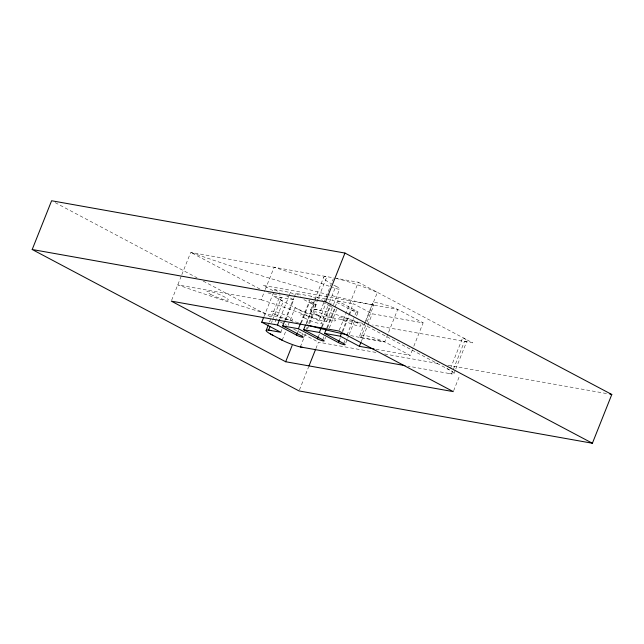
<?xml version="1.0" encoding="UTF-8"?>
<svg xmlns="http://www.w3.org/2000/svg" width="644" height="644" viewBox="0 0 644 644"><rect width="100%" height="100%" fill="white"/><g stroke="black" fill="none" stroke-linecap="round" stroke-linejoin="round"><path stroke-width="0.48" stroke-dasharray="3.22 2.42" d="M171.658 300.225L181.463 275.584M181.833 274.658L190.705 252.368L333.664 277.862M298.438 322.749A374.937 56.068 21.7 0 1 177.768 284.873L261.182 299.75L264.877 290.46M265.248 289.534L274.119 267.236A224.442 33.56 21.7 0 1 331.41 287.071M263.951 316.615L274.674 289.679L290.388 292.481L295.588 295.242M269.506 322.056L279.11 297.906M271.526 322.684L272.267 320.825M272.637 319.899L281.509 297.6L281.001 297.536A15.738 2.351 21.7 0 0 282.619 301.054L283.255 301.416L274.014 324.632M280.035 318.49L288.906 296.2M289.277 295.274L290.388 292.481M284.906 320.358L293.777 298.059M294.147 297.134L295.628 293.414L311.342 296.224L315.673 298.518M280.792 332.296L281.903 329.503M285.598 320.221L293.728 299.782L286.797 296.111M282.177 340.209L285.88 330.919M288.093 325.349L295.121 307.703L295.87 308.082A15.738 2.351 21.7 0 0 312.638 314.304L313.274 314.441L307.365 329.301M300.619 323.159L311.342 296.224M297.246 333.238L298.357 330.453M301.312 323.022L309.45 302.583L314.683 303.517A4.419 0.66 21.7 0 1 315.246 304.733A4.419 0.66 21.7 0 1 309.45 302.583L303.38 299.371M310.609 310.054L323.546 277.54M306.23 323.159L316.582 297.158L325.421 298.727M301.746 336.031L302.857 333.246M306.552 323.956L314.683 303.517L308.621 300.305M306.52 328.891L307.252 327.039M308.734 323.32L316.124 304.741M300.337 346.947L305.514 333.946M323.682 302.938L320.728 310.368L313.966 309.16L326.902 276.654A27.998 4.186 21.7 0 0 330.718 283.441M324.053 302.012L333.294 278.788M261.182 299.75A224.442 33.56 21.7 0 1 319.303 319.891L325.961 303.171M319.303 319.891A8.863 1.328 21.7 0 0 326.589 321.622A8.863 1.328 21.7 0 0 322.91 318.659L329.197 302.873M329.567 301.939L335.854 286.153A27.998 4.186 21.7 0 1 333.801 285.115M321.573 326.894L332.296 299.959L351.358 310.062A4.419 0.66 21.7 0 0 357.154 312.211A4.419 0.66 21.7 0 0 356.591 310.996L337.537 300.893L334.944 307.397M318.2 336.973L319.311 334.188M322.266 326.758L330.404 306.319L323.473 302.648M299.412 390.014L308.565 367.016M315.89 348.613L318.45 342.173L377.714 352.743M326.806 321.42L333.093 305.626M333.463 304.701L339.742 288.906M326.814 327.828L334.574 308.323M322.7 339.766L324.182 336.047M327.506 327.691L335.266 308.186M324.882 339.13L325.623 337.279M329.317 327.989L337.078 308.484M339.299 330.106L358.338 282.257L472.696 342.866L372.578 325.011M342.157 331.563L348.444 315.769M348.815 314.844L353.25 303.694L372.304 313.797L423.124 322.853L412.772 348.863M339.155 340.708L340.636 336.997M342.849 331.427L349.137 315.632M349.507 314.707L351.358 310.062L356.591 310.996L354.007 317.492M343.654 343.502L344.765 340.716M346.979 335.146L353.637 318.426M345.836 342.874L347.317 339.155M347.688 338.229L348.79 335.435M349.161 334.51L355.077 319.649M356.559 315.93L358.032 312.219M359.658 335.894L365.204 321.96M365.575 321.034L372.594 303.388M365.196 323.014L377.4 292.36A54.885 8.211 21.7 0 0 336.546 278.514M412.401 349.797L410.18 355.367L384.766 341.9A23.651 3.534 21.7 0 0 360.865 337.633L365.671 325.558M367.152 321.847L373.802 305.127A23.651 3.534 21.7 0 1 397.71 309.386L423.124 322.853M361.22 341.658L367.507 325.872M367.869 324.938L372.304 313.797M350.61 335.54A374.937 56.068 21.7 0 0 357.911 337.07L384.766 341.9L397.71 309.386L263.082 285.381L274.344 291.346M450.55 368.247L462.746 337.593L463.382 337.955A15.738 2.351 21.7 0 1 465 341.473L464.493 341.409L453.03 370.203M452.668 371.129L451.557 373.914L407.942 366.138M453.948 373.609L455.429 369.898M455.799 368.964L466.884 341.103M453.65 390.731L459.76 375.38M334.655 278.039L358.338 282.257M326.403 298.905L332.296 299.959M337.537 300.893L353.25 303.694M267.896 292.94L280.245 295.145M293.728 299.782L273.306 296.143L305.071 312.976L362.693 323.256M360.865 337.633L384.766 341.9M375.983 349.265L410.18 355.367M384.629 353.975L439.941 363.836M447.838 365.245L607.847 393.782M373.802 305.127L370.847 304.556A374.937 56.068 21.7 0 1 327.74 294.558M449.287 373.512L452.064 373.979A15.738 2.351 21.7 0 0 450.446 370.461L447.057 368.642M316.582 297.158L322.644 300.37M449.81 370.107L364.456 324.874A54.885 8.211 21.7 0 0 323.61 311.02L313.966 309.16A27.998 4.186 21.7 0 0 322.91 318.659M295.628 293.414L300.82 296.176M274.674 289.679L279.866 292.432M259.854 289.011L190.705 252.368A374.937 56.068 21.7 0 0 326.75 294.308M55.151 202.627L197 277.806M203.198 281.09L272.348 317.742M280.333 321.968L286.532 325.26M293.624 329.02L318.45 342.173M332.336 307.228A4.419 0.66 21.7 0 1 330.404 306.319M335.854 286.153A8.863 1.328 21.7 0 1 339.525 289.116A8.863 1.328 21.7 0 1 332.24 287.385M343.445 320.374A11.503 1.723 21.7 0 0 360.809 325.985A11.503 1.723 21.7 0 0 346.504 318.402A11.503 1.723 21.7 0 0 343.445 320.374M318.007 315.166A11.503 1.723 21.7 0 0 335.371 320.776A11.503 1.723 21.7 0 0 321.066 313.193A11.503 1.723 21.7 0 0 318.007 315.166M304.604 317.999A11.503 1.723 21.7 0 0 321.976 323.61A11.503 1.723 21.7 0 0 307.663 316.027A11.503 1.723 21.7 0 0 304.604 317.999M275.165 314.441A11.503 1.723 21.7 0 0 292.529 320.052A11.503 1.723 21.7 0 0 278.224 312.469A11.503 1.723 21.7 0 0 275.165 314.441M210.789 294.437A11.503 1.723 21.7 0 0 228.161 300.056A11.503 1.723 21.7 0 0 213.856 292.473A11.503 1.723 21.7 0 0 210.789 294.437"/><path stroke-width="0.97" d="M32.2 249.51L51.609 200.751L344.959 253.06L611.8 394.49L592.391 443.249L299.041 390.94L32.2 249.51L325.55 301.827L592.391 443.249M270.053 326.395L268.572 330.114L280.792 332.296L261.738 322.193L263.581 317.548M266.173 330.42L268.395 324.842M261.738 322.193L277.451 324.995L279.665 319.424M277.451 324.995L296.514 335.097A4.419 0.66 21.7 0 0 302.31 337.247A4.419 0.66 21.7 0 0 301.746 336.031L282.692 325.928L284.535 321.284M282.692 325.928L298.405 328.73L300.619 323.159M285.662 361.743L453.296 391.633L338.929 331.024L171.304 301.134L285.662 361.743L292.135 345.49M296.514 335.097L297.246 333.238M298.405 328.73L317.46 338.833A4.419 0.66 21.7 0 0 323.256 340.982A4.419 0.66 21.7 0 0 322.7 339.766L303.638 329.664L305.489 325.019M325.55 301.827L344.959 253.06M303.638 329.664L319.36 332.465L321.203 327.82M317.46 338.833L318.2 336.973M308.927 366.098L315.52 349.531M319.36 332.465L338.414 342.568A4.419 0.66 21.7 0 0 344.21 344.717A4.419 0.66 21.7 0 0 343.654 343.502L324.592 333.399L326.073 329.688M324.592 333.399L340.314 336.2L341.417 333.415M338.414 342.568L339.155 340.708M340.314 336.2L359.368 346.303L360.849 342.592M302.608 347.358L299.702 346.81A15.738 2.351 21.7 0 1 282.925 340.587L279.424 338.752M359.368 346.303L374.027 348.919M609.828 394.136L611.8 394.49M300.337 346.947L404.987 365.615M270.842 330.517L268.065 330.05A15.738 2.351 21.7 0 0 269.675 333.568L273.072 335.387M270.319 333.922L282.177 340.209M347.808 334.936A374.937 56.068 21.7 0 1 307.067 325.059"/></g></svg>
